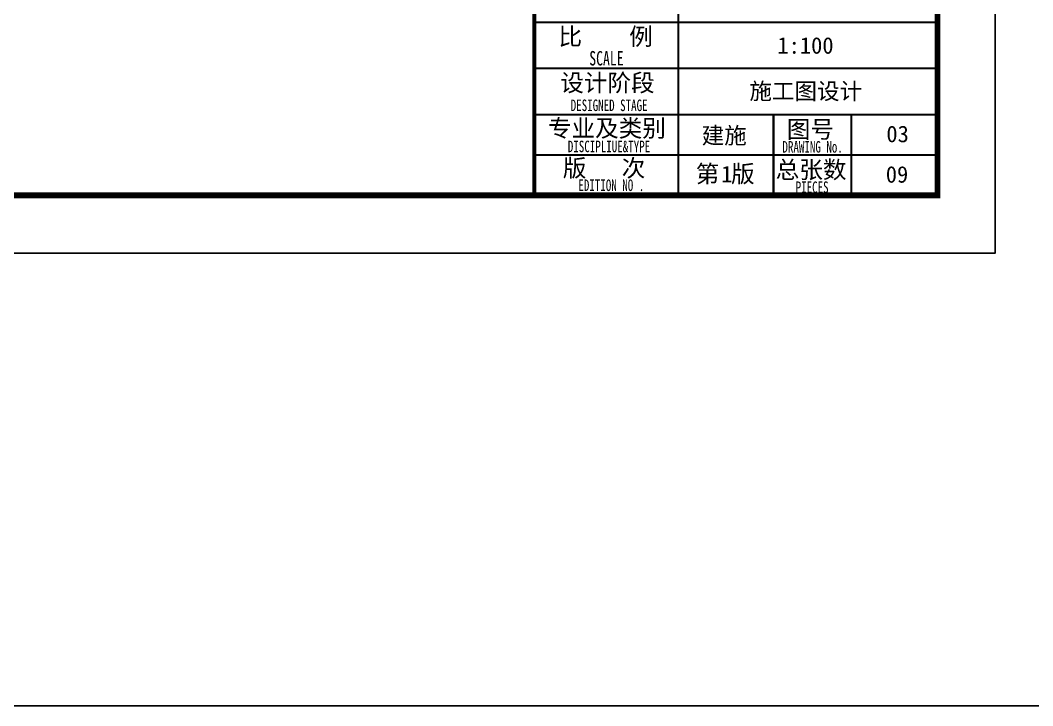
# Model space of a CAD drawing. Extents: x 1188826 to 1909461, y 608442 to 1651179.
# Drawn here: x 1539156 to 1556714, y 1258888 to 1270769 of the extents above; entities that cross this region are included whole.
import ezdxf

# ---------------------------------------------------------------- set-up
doc = ezdxf.new("R2010")
doc.units = 0
doc.header["$LTSCALE"] = 1000
doc.header["$MEASUREMENT"] = 0
doc.layers.add('DIM_MODI', color=1, linetype='Continuous', plot=False)
doc.layers.add('WALL', color=9, linetype='Continuous', lineweight=40)
doc.layers.add('图签', color=147, linetype='Continuous', lineweight=18)
doc.layers.add('图框', color=140, linetype='Continuous')
doc.layers.add('图签文字', color=147, linetype='Continuous')
doc.styles.add('宋体', font='', dxfattribs={"height": 50})
doc.styles.add('建筑图签-1', font='simhei.ttf', dxfattribs={"width": 0.7})
doc.styles.get('宋体').set_extended_font_data('SimSun')

# ---------------------------------------------------------------- blocks, each defined once
blk = doc.blocks.new('tq5113')
at = {"layer": '图框'}
for points, const_width in [([(0, 0), (0, 57400)], 70), ([(2500, 1400), (2500, 3800)], 35), ([(0, 3000), (7000, 3000)], 35), ([(0, 2200), (7000, 2200)], 35), ([(0, 1400), (7000, 1400)], 35), ([(0, 1400), (6500, 1400)], 35), ([(2500, 0), (2500, 1400)], 35), ([(4150, 0), (4150, 1400)], 35), ([(4150, 0), (4150, 1400)], 35), ([(4150, 0), (4150, 1400)], 35), ([(5500, 0), (5500, 1400)], 35), ([(0, 700), (4150, 700)], 35), ([(4150, 700), (7000, 700)], 35)]:
    blk.add_lwpolyline(points, dxfattribs=dict(at, const_width=const_width))
at = {"layer": '图框', "style": '建筑图签-1', "width": 0.7}
for s, height, p in [('SCALE', 250, (955, 2250)), ('DESIGNED STAGE', 200, (633, 1460)), ('DISCIPLIUE&TYPE', 200, (583, 747)), ('DRAWING No.', 200, (4305, 740)), ('EDITION NO .', 200, (766, 74)), ('PIECES', 200, (4534, 40))]:
    blk.add_text(s, height=height, dxfattribs=at).set_placement(p)
at = {"layer": '图签', "color": 2, "style": '宋体'}
for s, height, p in [('施工图设计', 286.7, (3732, 1662)), ('建施', 286.7, (2904, 893)), ('1', 287, (3243, 225)), ('09', 286.7, (6097, 219))]:
    blk.add_text(s, height=height, dxfattribs=at).set_placement(p)
at = {"layer": '图签文字', "color": 7, "style": '建筑图签-1'}
for s, p in [('比    例', (422, 2602)), ('设计阶段', (452, 1800)), ('专业及类别', (238, 1013)), ('图号', (4381, 994)), ('版   次 ', (496, 323)), ('第 版', (2801, 223)), ('总张数', (4188, 294))]:
    blk.add_text(s, height=300, dxfattribs=at).set_placement(p)

msp = doc.modelspace()

# ---------------------------------------------------------------- linework, layer by layer
at = {"layer": 'DIM_MODI'}
msp.add_lwpolyline([(1452421, 1487897), (1581418, 1487897), (1581418, 1258888), (1452421, 1258888)], close=True, dxfattribs=at)
at = {"layer": '图框'}
msp.add_lwpolyline([(1471963, 1326135), (1556063, 1326135), (1556063, 1266735), (1471963, 1266735)], close=True, dxfattribs=at)
msp.add_lwpolyline([(1471963, 1326135), (1556063, 1326135), (1556063, 1266735), (1471963, 1266735)], close=True, dxfattribs=at)
at = {"layer": '图框', "const_width": 100}
msp.add_lwpolyline([(1555063, 1267735), (1555063, 1325135), (1474463, 1325135), (1474463, 1267735)], close=True, dxfattribs=at)

# ---------------------------------------------------------------- block references
at = {"layer": 'WALL'}
msp.add_blockref('tq5113', (1548068, 1267735), dxfattribs=at)

# ---------------------------------------------------------------- texts
at = {"layer": '图签', "color": 2, "style": '宋体'}
for s, p in [('1:100', (1552285, 1270189)), ('03', (1554175, 1268655))]:
    msp.add_text(s, height=286.7, dxfattribs=at).set_placement(p)

doc.saveas('drawing.dxf')
